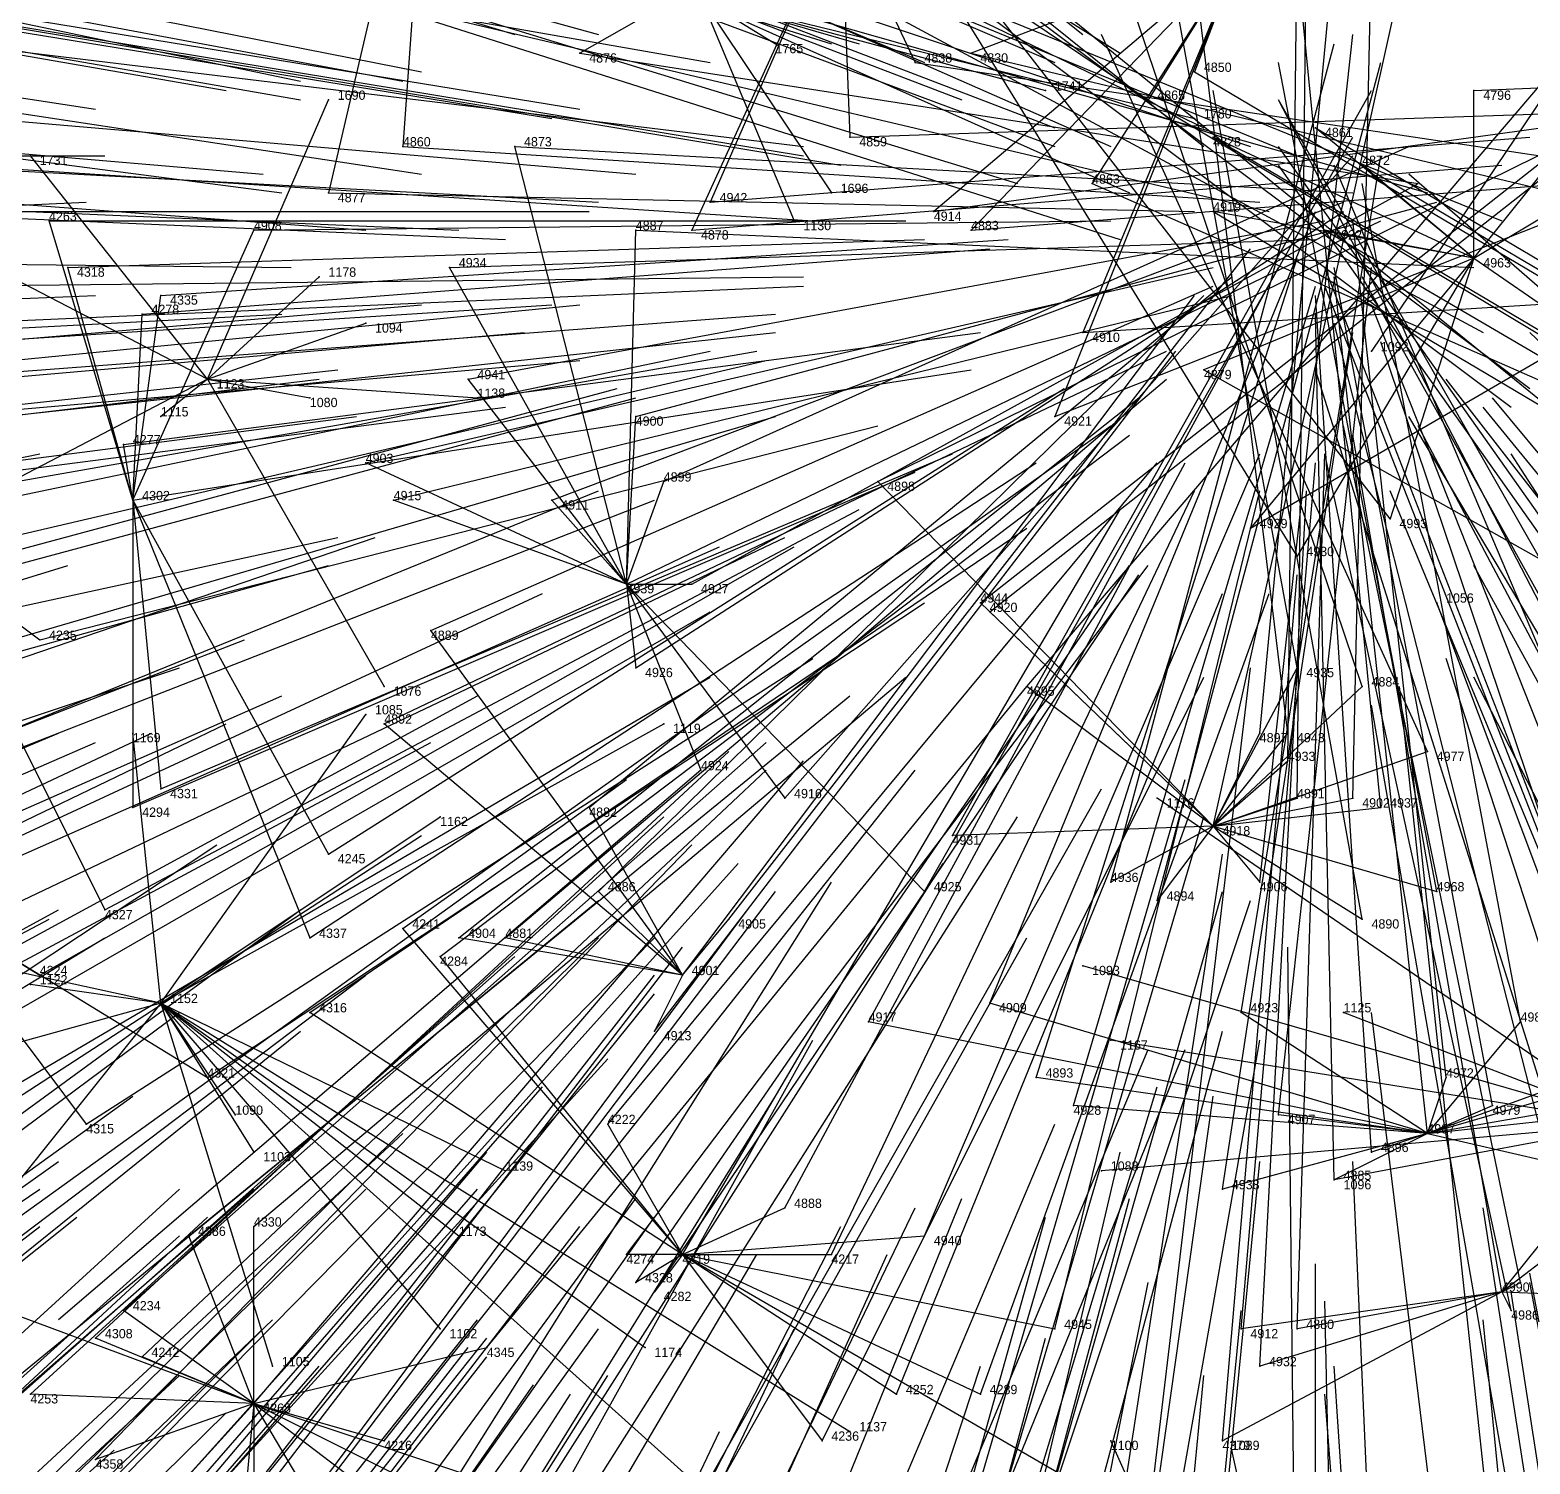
# Model space of a CAD drawing. Extents: x -0.5 to 0.59, y -0.5 to 0.58.
# Drawn here: x -0.14 to 0.021, y -0.1315 to 0.0225 of the extents above; entities that cross this region are included whole.
import ezdxf

# ---------------------------------------------------------------- set-up
doc = ezdxf.new("R2010")
doc.units = 0
for name, color, linetype in [('Facilities', 3, 'CONTINUOUS'), ('Facilities_lines', 3, 'CONTINUOUS'), ('Normals', 1, 'CONTINUOUS'), ('Source_points', 5, 'CONTINUOUS'), ('Text', 3, 'CONTINUOUS')]:
    doc.layers.add(name, color=color, linetype=linetype)

msp = doc.modelspace()

# ---------------------------------------------------------------- linework, layer by layer
at = {"layer": 'Facilities', "color": 3}
for p in [(0.015, -0.002, -0.038), (-0.121, -0.015, -1.25), (-0.129, -0.028, -0.33), (-0.076, -0.037, -0.213), (-0.013, -0.063, -0.161), (-0.07, -0.079, -0.263), (-0.126, -0.082, -1.25), (0.01, -0.096, -0.24), (-0.07, -0.109, -0.324), (0.018, -0.113, -0.285), (-0.116, -0.125, -0.426)]:
    msp.add_point(p, dxfattribs=at)
at = {"layer": 'Facilities_lines', "color": 3}
for p, q in [((-0.097, 0.052, -0.276), (-0.108, 0.005, -0.27)), ((-0.097, 0.052, -0.276), (-0.1, 0.01, -0.252)), ((-0.053, 0.036, -0.161), (-0.081, 0.02, -0.207)), ((-0.053, 0.036, -0.161), (-0.069, 0.001, -0.172)), ((-0.053, 0.036, -0.161), (-0.067, 0.004, -0.168)), ((-0.053, 0.036, -0.161), (-0.045, 0.019, -0.122)), ((-0.053, 0.036, -0.161), (-0.052, 0.011, -0.132)), ((0.037, 0.037, -1.25), (0.004, -0.012, -1.25)), ((-0.01, 0.031, -0.082), (-0.043, 0.003, -0.109)), ((-0.01, 0.031, -0.082), (-0.039, 0.02, -0.11)), ((-0.01, 0.031, -0.082), (-0.039, 0.001, -0.098)), ((-0.01, 0.031, -0.082), (-0.03, -0.019, -0.089)), ((-0.01, 0.031, -0.082), (-0.027, -0.01, -0.072)), ((-0.01, 0.031, -0.082), (-0.026, 0.006, -0.067)), ((-0.01, 0.031, -0.082), (-0.02, 0.015, -0.063)), ((-0.01, 0.031, -0.082), (-0.015, 0.018, -0.059)), ((-0.068, 0.026, -1.25), (-0.058, 0.002, -1.25)), ((-0.068, 0.026, -1.25), (-0.054, 0.005, -1.25)), ((-0.068, 0.026, -1.25), (-0.031, 0.016, -1.25)), ((-0.068, 0.026, -1.25), (-0.06, 0.021, -1.25)), ((-0.068, 0.026, -1.25), (-0.015, 0.013, -1.25)), ((-0.121, -0.015, -1.25), (-0.108, 0.015, -1.25)), ((0.015, -0.002, -0.038), (0.015, 0.016, -0.056)), ((0.015, -0.002, -0.038), (-0.002, 0.012, -0.03)), ((-0.076, -0.037, -0.213), (-0.088, 0.01, -0.221)), ((0.015, -0.002, -0.038), (-0.013, 0.011, -0.043)), ((-0.121, -0.015, -1.25), (-0.14, 0.009, -1.25)), ((0.015, -0.002, -0.038), (0.003, 0.008, -0.022)), ((0.015, -0.002, -0.038), (0.023, 0.008, -0.061)), ((0.015, -0.002, -0.038), (0.025, 0.004, -0.064)), ((-0.129, -0.028, -0.33), (-0.138, 0.002, -0.345)), ((0.015, -0.002, -0.038), (-0.013, 0.003, -0.034)), ((-0.129, -0.028, -0.33), (-0.116, 0.001, -0.29)), ((-0.076, -0.037, -0.213), (-0.075, 0.001, -0.188)), ((0.015, -0.002, -0.038), (-0.001, 0.001, -0.002)), ((-0.121, -0.015, -1.25), (-0.148, -0.001, -1.25)), ((-0.129, -0.028, -0.33), (-0.136, -0.003, -0.34)), ((-0.076, -0.037, -0.213), (-0.095, -0.003, -0.236)), ((0.015, -0.002, -0.038), (-0.014, -0.014, -0.05)), ((0.015, -0.002, -0.038), (-0.009, -0.031, -0.08)), ((0.015, -0.002, -0.038), (-0.004, -0.034, -0.085)), ((0.015, -0.002, -0.038), (0.006, -0.03, -0.077)), ((-0.121, -0.015, -1.25), (-0.109, -0.004, -1.25)), ((-0.129, -0.028, -0.33), (-0.126, -0.006, -0.315)), ((-0.129, -0.028, -0.33), (-0.128, -0.008, -0.32)), ((-0.121, -0.015, -1.25), (-0.104, -0.009, -1.25)), ((-0.121, -0.015, -1.25), (-0.144, -0.027, -1.25)), ((-0.121, -0.015, -1.25), (-0.126, -0.019, -1.25)), ((-0.121, -0.015, -1.25), (-0.102, -0.048, -1.25)), ((-0.121, -0.015, -1.25), (-0.11, -0.017, -1.25)), ((-0.121, -0.015, -1.25), (-0.092, -0.017, -1.25)), ((-0.076, -0.037, -0.213), (-0.093, -0.015, -0.235)), ((-0.076, -0.037, -0.213), (-0.075, -0.019, -0.195)), ((-0.129, -0.028, -0.33), (-0.13, -0.022, -0.329)), ((-0.076, -0.037, -0.213), (-0.104, -0.024, -0.267)), ((-0.076, -0.037, -0.213), (-0.072, -0.026, -0.192)), ((-0.013, -0.063, -0.161), (-0.049, -0.026, -0.139)), ((-0.129, -0.028, -0.33), (-0.129, -0.061, -0.357)), ((-0.129, -0.028, -0.33), (-0.108, -0.066, -0.316)), ((-0.129, -0.028, -0.33), (-0.126, -0.059, -0.347)), ((-0.129, -0.028, -0.33), (-0.11, -0.075, -0.332)), ((-0.076, -0.037, -0.213), (-0.101, -0.028, -0.263)), ((-0.076, -0.037, -0.213), (-0.084, -0.028, -0.22)), ((-0.151, -0.034, -0.387), (-0.139, -0.043, -0.362)), ((-0.151, -0.034, -0.387), (-0.132, -0.072, -0.376)), ((-0.076, -0.037, -0.213), (-0.059, -0.06, -0.21)), ((-0.076, -0.037, -0.213), (-0.068, -0.057, -0.222)), ((-0.076, -0.037, -0.213), (-0.044, -0.07, -0.206)), ((-0.076, -0.037, -0.213), (-0.069, -0.037, -0.196)), ((-0.076, -0.037, -0.213), (-0.075, -0.046, -0.22)), ((-0.013, -0.063, -0.161), (-0.038, -0.039, -0.136)), ((-0.013, -0.063, -0.161), (-0.037, -0.04, -0.136)), ((0.032, -0.095, -1.25), (0.011, -0.039, -1.25)), ((-0.07, -0.079, -0.263), (-0.097, -0.042, -0.265)), ((-0.013, -0.063, -0.161), (-0.004, -0.046, -0.116)), ((-0.013, -0.063, -0.161), (-0.033, -0.048, -0.147)), ((-0.013, -0.063, -0.161), (0.003, -0.048, -0.119)), ((-0.126, -0.082, -1.25), (-0.104, -0.051, -1.25)), ((-0.126, -0.082, -1.25), (-0.129, -0.053, -1.25)), ((-0.126, -0.082, -1.25), (-0.072, -0.052, -1.25)), ((-0.07, -0.079, -0.263), (-0.102, -0.052, -0.286)), ((-0.013, -0.063, -0.161), (-0.008, -0.053, -0.135)), ((-0.013, -0.063, -0.161), (-0.005, -0.053, -0.133)), ((-0.013, -0.063, -0.161), (0.01, -0.055, -0.141)), ((-0.013, -0.063, -0.161), (-0.005, -0.056, -0.14)), ((-0.07, -0.079, -0.263), (-0.08, -0.061, -0.252)), ((0.032, -0.095, -1.25), (-0.019, -0.06, -1.25)), ((-0.013, -0.063, -0.161), (-0.004, -0.06, -0.15)), ((-0.013, -0.063, -0.161), (0.002, -0.06, -0.151)), ((-0.013, -0.063, -0.161), (0.005, -0.061, -0.152)), ((-0.126, -0.082, -1.25), (-0.096, -0.062, -1.25)), ((-0.013, -0.063, -0.161), (-0.041, -0.064, -0.191)), ((-0.013, -0.063, -0.161), (-0.024, -0.069, -0.182)), ((-0.013, -0.063, -0.161), (-0.019, -0.071, -0.183)), ((-0.013, -0.063, -0.161), (0.003, -0.073, -0.183)), ((-0.013, -0.063, -0.161), (-0.008, -0.069, -0.175)), ((-0.013, -0.063, -0.161), (0.011, -0.07, -0.176)), ((-0.07, -0.079, -0.263), (-0.079, -0.07, -0.263)), ((-0.152, -0.071, -0.42), (-0.139, -0.079, -0.4)), ((-0.152, -0.071, -0.42), (-0.134, -0.095, -0.411)), ((-0.152, -0.071, -0.42), (-0.121, -0.09, -0.377)), ((-0.07, -0.109, -0.324), (-0.1, -0.074, -0.311)), ((-0.07, -0.079, -0.263), (-0.065, -0.073, -0.244)), ((-0.07, -0.079, -0.263), (-0.094, -0.075, -0.299)), ((-0.07, -0.079, -0.263), (-0.089, -0.075, -0.291)), ((-0.126, -0.082, -1.25), (-0.149, -0.077, -1.25)), ((-0.07, -0.109, -0.324), (-0.096, -0.077, -0.308)), ((0.032, -0.095, -1.25), (-0.027, -0.078, -1.25)), ((-0.126, -0.082, -1.25), (-0.14, -0.08, -1.25)), ((-0.07, -0.079, -0.263), (-0.073, -0.085, -0.28)), ((-0.126, -0.082, -1.25), (-0.146, -0.107, -1.25)), ((-0.126, -0.082, -1.25), (-0.144, -0.087, -1.25)), ((-0.126, -0.082, -1.25), (-0.118, -0.094, -1.25)), ((-0.126, -0.082, -1.25), (-0.096, -0.117, -1.25)), ((-0.126, -0.082, -1.25), (-0.116, -0.098, -1.25)), ((-0.126, -0.082, -1.25), (-0.114, -0.121, -1.25)), ((-0.126, -0.082, -1.25), (-0.052, -0.128, -1.25)), ((-0.126, -0.082, -1.25), (-0.089, -0.1, -1.25)), ((-0.126, -0.082, -1.25), (-0.094, -0.107, -1.25)), ((-0.126, -0.082, -1.25), (-0.074, -0.119, -1.25)), ((-0.126, -0.082, -1.25), (-0.067, -0.135, -1.25)), ((0.01, -0.096, -0.24), (-0.037, -0.082, -0.225)), ((-0.07, -0.109, -0.324), (-0.11, -0.083, -0.343)), ((0.01, -0.096, -0.24), (-0.01, -0.083, -0.209)), ((0.032, -0.095, -1.25), (0.001, -0.083, -1.25)), ((0.01, -0.096, -0.24), (-0.05, -0.084, -0.244)), ((0.01, -0.096, -0.24), (0.02, -0.084, -0.215)), ((0.01, -0.096, -0.24), (0.048, -0.085, -0.244)), ((0.032, -0.095, -1.25), (-0.024, -0.086, -1.25)), ((0.01, -0.096, -0.24), (0.032, -0.088, -0.234)), ((0.01, -0.096, -0.24), (-0.032, -0.09, -0.238)), ((0.01, -0.096, -0.24), (0.012, -0.09, -0.226)), ((0.01, -0.096, -0.24), (-0.028, -0.093, -0.244)), ((0.01, -0.096, -0.24), (0.033, -0.092, -0.244)), ((0.01, -0.096, -0.24), (0.017, -0.093, -0.237)), ((0.01, -0.096, -0.24), (0.038, -0.093, -0.253)), ((-0.07, -0.109, -0.324), (-0.078, -0.095, -0.307)), ((0.032, -0.095, -1.25), (-0.025, -0.1, -1.25)), ((0.01, -0.096, -0.24), (-0.006, -0.094, -0.236)), ((0.032, -0.095, -1.25), (0, -0.101, -1.25)), ((0.01, -0.096, -0.24), (-0.012, -0.102, -0.257)), ((0.01, -0.096, -0.24), (0, -0.101, -0.252)), ((0.01, -0.096, -0.24), (0.004, -0.098, -0.245)), ((0.01, -0.096, -0.24), (0.023, -0.099, -0.255)), ((0.018, -0.113, -0.285), (0.035, -0.1, -0.264)), ((0.018, -0.113, -0.285), (0.026, -0.103, -0.266)), ((-0.07, -0.109, -0.324), (-0.059, -0.104, -0.299)), ((-0.116, -0.125, -0.426), (-0.116, -0.106, -0.394)), ((-0.116, -0.125, -0.426), (-0.123, -0.107, -0.407)), ((-0.07, -0.109, -0.324), (-0.044, -0.107, -0.29)), ((-0.07, -0.109, -0.324), (-0.076, -0.109, -0.333)), ((-0.07, -0.109, -0.324), (-0.075, -0.112, -0.336)), ((-0.07, -0.109, -0.324), (-0.073, -0.113, -0.337)), ((-0.07, -0.109, -0.324), (-0.054, -0.109, -0.305)), ((-0.07, -0.109, -0.324), (-0.055, -0.129, -0.349)), ((-0.07, -0.109, -0.324), (-0.047, -0.124, -0.33)), ((-0.07, -0.109, -0.324), (-0.038, -0.124, -0.324)), ((-0.07, -0.109, -0.324), (-0.02, -0.138, -0.35)), ((-0.07, -0.109, -0.324), (-0.03, -0.117, -0.301)), ((-0.116, -0.125, -0.426), (-0.151, -0.112, -0.47)), ((0.018, -0.113, -0.285), (0.02, -0.112, -0.284)), ((0.018, -0.113, -0.285), (-0.012, -0.129, -0.324)), ((0.018, -0.113, -0.285), (-0.01, -0.117, -0.294)), ((0.018, -0.113, -0.285), (-0.008, -0.121, -0.302)), ((0.018, -0.113, -0.285), (-0.004, -0.117, -0.291)), ((0.018, -0.113, -0.285), (0.042, -0.114, -0.303)), ((0.018, -0.113, -0.285), (0.019, -0.115, -0.292)), ((-0.116, -0.125, -0.426), (-0.13, -0.115, -0.433)), ((-0.116, -0.125, -0.426), (-0.133, -0.118, -0.443)), ((-0.116, -0.125, -0.426), (-0.091, -0.119, -0.376)), ((-0.116, -0.125, -0.426), (-0.128, -0.12, -0.438)), ((-0.116, -0.125, -0.426), (-0.14, -0.124, -0.469)), ((-0.116, -0.125, -0.426), (-0.133, -0.131, -0.468)), ((-0.116, -0.125, -0.426), (-0.126, -0.136, -0.462)), ((-0.116, -0.125, -0.426), (-0.118, -0.146, -0.469)), ((-0.116, -0.125, -0.426), (-0.091, -0.144, -0.426)), ((-0.116, -0.125, -0.426), (-0.102, -0.129, -0.412)), ((-0.116, -0.125, -0.426), (-0.071, -0.14, -0.392)), ((-0.116, -0.125, -0.426), (-0.116, -0.144, -0.463)), ((-0.116, -0.125, -0.426), (-0.103, -0.147, -0.448)), ((-0.116, -0.125, -0.426), (-0.084, -0.141, -0.409)), ((0.001, -0.185, -1.25), (-0.024, -0.129, -1.25)), ((0.001, -0.185, -1.25), (-0.011, -0.13, -1.25))]:
    msp.add_line(p, q, dxfattribs=at)
at = {"layer": 'Normals', "color": 1}
for p, q in [((-0.099, 0.08, -0.318), (-0.027, 0.022, -0.357)), ((-0.101, 0.069, -0.306), (-0.023, 0.02, -0.345)), ((-0.097, 0.067, -0.294), (-0.02, 0.015, -0.332)), ((-0.085, 0.067, -0.271), (-0.014, 0.01, -0.312)), ((-0.129, 0.055, -0.351), (-0.044, 0.019, -0.389)), ((-0.116, 0.056, -0.321), (-0.03, 0.019, -0.357)), ((-0.097, 0.052, -0.276), (-0.014, 0.012, -0.315)), ((-0.176, 0.049, -0.456), (-0.088, 0.022, -0.496)), ((-0.143, 0.049, -0.377), (-0.054, 0.021, -0.415)), ((-0.169, 0.047, -0.438), (-0.079, 0.022, -0.474)), ((-0.14, 0.047, -0.369), (-0.051, 0.021, -0.406)), ((-0.126, 0.048, -0.337), (-0.04, 0.015, -0.375)), ((-0.108, 0.047, -0.295), (-0.024, 0.01, -0.335)), ((-0.116, 0.045, -0.312), (-0.03, 0.012, -0.349)), ((-0.089, 0.044, -0.247), (-0.004, 0.009, -0.288)), ((-0.116, 0.042, -0.309), (-0.03, 0.01, -0.348)), ((-0.107, 0.043, -0.287), (-0.022, 0.005, -0.325)), ((0.006, -0.03, -0.077), (-0.05, 0.042, -0.118)), ((-0.096, 0.039, -0.259), (-0.009, 0.01, -0.3)), ((-0.004, -0.034, -0.085), (-0.049, 0.039, -0.136)), ((-0.051, 0.038, -0.16), (0.021, -0.016, -0.204)), ((-0.202, 0.036, -0.512), (-0.111, 0.017, -0.55)), ((-0.189, 0.036, -0.48), (-0.098, 0.018, -0.517)), ((-0.068, 0.037, -0.193), (0.018, 0.002, -0.231)), ((-0.053, 0.036, -0.161), (0.019, -0.018, -0.204)), ((-0.191, 0.034, -0.486), (-0.1, 0.017, -0.523)), ((-0.158, 0.035, -0.405), (-0.067, 0.019, -0.443)), ((-0.122, 0.033, -0.316), (-0.034, 0.006, -0.354)), ((-0.211, 0.032, -0.532), (-0.119, 0.016, -0.569)), ((-0.203, 0.031, -0.512), (-0.111, 0.015, -0.55)), ((-0.062, 0.032, -0.174), (0.016, -0.01, -0.22)), ((-0.004, -0.046, -0.116), (-0.018, 0.031, -0.178)), ((-0.008, -0.053, -0.135), (0, 0.031, -0.188)), ((-0.005, -0.056, -0.14), (-0.004, 0.031, -0.189)), ((-0.004, -0.06, -0.15), (-0.003, 0.031, -0.192)), ((0.002, -0.06, -0.151), (0.004, 0.031, -0.192)), ((-0.173, 0.029, -0.438), (-0.081, 0.014, -0.475)), ((-0.078, 0.03, -0.209), (0.01, 0.005, -0.25)), ((0.003, -0.048, -0.119), (-0.023, 0.029, -0.178)), ((-0.005, -0.053, -0.133), (-0.015, 0.029, -0.19)), ((0.005, -0.061, -0.152), (-0.004, 0.03, -0.193)), ((-0.225, 0.028, -0.566), (-0.133, 0.014, -0.603)), ((-0.176, 0.028, -0.445), (-0.084, 0.013, -0.483)), ((-0.111, 0.028, -0.285), (-0.023, 0, -0.325)), ((0.034, -0.027, -0.108), (-0.031, 0.026, -0.163)), ((-0.013, -0.063, -0.161), (0.007, 0.027, -0.199)), ((-0.148, 0.024, -0.375), (-0.057, 0.009, -0.414)), ((-0.143, 0.023, -0.363), (-0.053, 0.008, -0.402)), ((-0.096, 0.024, -0.248), (-0.007, 0.003, -0.289)), ((-0.19, 0.021, -0.478), (-0.098, 0.007, -0.514)), ((-0.148, 0.021, -0.374), (-0.057, 0.01, -0.414)), ((-0.06, 0.021, -1.25), (-0.06, 0.021, -1.15)), ((0.01, -0.055, -0.141), (-0.025, 0.022, -0.193)), ((-0.024, -0.069, -0.182), (0, 0.021, -0.218)), ((-0.008, -0.069, -0.175), (0.002, 0.022, -0.214)), ((-0.081, 0.02, -0.207), (0.009, 0.006, -0.249)), ((-0.039, 0.02, -0.11), (0.045, 0, -0.16)), ((-0.033, -0.048, -0.147), (0.025, 0.02, -0.191)), ((0.015, 0.016, -0.056), (0.11, 0.02, -0.022)), ((-0.045, 0.019, -0.122), (0.042, 0.006, -0.171)), ((-0.019, -0.071, -0.183), (0.005, 0.019, -0.219)), ((-0.015, 0.018, -0.059), (0.071, -0.033, -0.072)), ((0.011, -0.07, -0.176), (-0.006, 0.019, -0.219)), ((-0.205, 0.017, -0.515), (-0.113, 0.005, -0.552)), ((-0.208, 0.015, -0.522), (-0.115, 0.007, -0.558)), ((-0.168, 0.015, -0.421), (-0.075, 0.007, -0.458)), ((-0.108, 0.015, -1.25), (-0.108, 0.015, -1.15)), ((-0.043, 0.003, -0.109), (0.044, 0.015, -0.156)), ((-0.041, -0.064, -0.191), (0.004, 0.016, -0.23)), ((-0.038, -0.039, -0.136), (0.032, 0.016, -0.18)), ((-0.037, -0.04, -0.136), (0.033, 0.015, -0.181)), ((-0.031, 0.016, -1.25), (-0.031, 0.016, -1.15)), ((-0.03, -0.019, -0.089), (0.056, 0.015, -0.127)), ((-0.02, 0.015, -0.063), (0.065, -0.036, -0.076)), ((0.003, -0.073, -0.183), (-0.013, 0.016, -0.224)), ((-0.009, -0.031, -0.08), (0.07, 0.015, -0.121)), ((0.039, -0.064, -0.188), (-0.006, 0.015, -0.229)), ((0.036, -0.066, -0.188), (-0.006, 0.015, -0.23)), ((-0.052, 0.011, -0.132), (0.037, 0.014, -0.179)), ((-0.049, -0.026, -0.139), (0.032, 0.014, -0.181)), ((-0.015, 0.013, -1.25), (-0.015, 0.013, -1.15)), ((-0.002, 0.012, -0.03), (0.084, -0.039, -0.032)), ((-0.1, 0.01, -0.252), (-0.008, 0.004, -0.289)), ((-0.088, 0.01, -0.221), (0.002, 0.005, -0.264)), ((-0.072, -0.026, -0.192), (0.008, 0.01, -0.24)), ((-0.067, 0.004, -0.168), (0.021, 0.011, -0.214)), ((-0.044, -0.07, -0.206), (0.002, 0.011, -0.243)), ((-0.013, 0.011, -0.043), (0.073, -0.04, -0.045)), ((0.047, -0.065, -0.199), (-0.006, 0.01, -0.24)), ((-0.224, 0.009, -0.561), (-0.132, 0.009, -0.599)), ((-0.172, 0.009, -0.43), (-0.079, 0.004, -0.467)), ((-0.14, 0.009, -1.25), (-0.14, 0.009, -1.15)), ((-0.059, -0.06, -0.21), (0.002, 0.009, -0.248)), ((-0.01, -0.083, -0.209), (0.005, 0.009, -0.245)), ((-0.197, 0.008, -0.493), (-0.104, 0.001, -0.53)), ((-0.148, 0.008, -0.37), (-0.056, 0.002, -0.41)), ((-0.069, 0.001, -0.172), (0.018, 0.008, -0.221)), ((-0.039, 0.001, -0.098), (0.05, 0.008, -0.143)), ((0.047, -0.067, -0.205), (-0.006, 0.008, -0.246)), ((0.036, -0.077, -0.212), (0, 0.008, -0.252)), ((0.003, 0.008, -0.022), (0.089, -0.043, -0.024)), ((0.077, -0.053, -0.235), (0.008, 0.007, -0.275)), ((-0.186, 0.005, -0.464), (-0.094, 0.001, -0.503)), ((-0.108, 0.005, -0.27), (-0.015, 0.003, -0.307)), ((-0.069, -0.037, -0.196), (0.009, 0.006, -0.241)), ((-0.054, 0.005, -1.25), (-0.054, 0.005, -1.15)), ((-0.026, 0.006, -0.067), (0.065, -0.034, -0.074)), ((0.02, -0.084, -0.215), (0.003, 0.006, -0.255)), ((-0.227, 0, -0.566), (-0.134, 0.004, -0.604)), ((-0.181, 0.004, -0.453), (-0.089, 0, -0.491)), ((-0.084, -0.028, -0.22), (0.001, 0.004, -0.263)), ((-0.075, -0.019, -0.195), (0.011, 0.004, -0.24)), ((-0.172, 0.003, -0.431), (-0.08, 0.003, -0.468)), ((-0.138, 0.002, -0.345), (-0.046, 0.002, -0.385)), ((-0.116, 0.001, -0.29), (-0.024, 0.002, -0.33)), ((-0.093, -0.015, -0.235), (-0.001, 0.002, -0.272)), ((-0.076, -0.037, -0.213), (0.005, 0.002, -0.256)), ((-0.075, -0.046, -0.22), (0.001, 0.003, -0.262)), ((-0.058, 0.002, -1.25), (-0.058, 0.002, -1.15)), ((-0.037, -0.082, -0.225), (-0.002, 0.003, -0.265)), ((-0.013, 0.003, -0.034), (0.073, -0.048, -0.036)), ((0.012, -0.09, -0.226), (0.002, 0.002, -0.265)), ((-0.136, -0.003, -0.34), (-0.044, 0, -0.38)), ((-0.126, -0.006, -0.315), (-0.035, 0, -0.355)), ((-0.095, -0.003, -0.236), (-0.002, 0, -0.274)), ((-0.075, 0.001, -0.188), (0.015, -0.003, -0.232)), ((-0.001, 0.001, -0.002), (0.086, -0.05, -0.004)), ((-0.128, -0.008, -0.32), (-0.037, -0.001, -0.361)), ((-0.065, -0.073, -0.244), (-0.009, -0.001, -0.286)), ((-0.206, -0.002, -0.514), (-0.112, -0.003, -0.548)), ((-0.104, -0.024, -0.267), (-0.013, -0.003, -0.303)), ((-0.05, -0.084, -0.244), (-0.006, -0.003, -0.284)), ((-0.032, -0.09, -0.238), (-0.004, -0.002, -0.278)), ((-0.006, -0.094, -0.236), (0.004, -0.003, -0.276)), ((0.032, -0.088, -0.234), (-0.001, -0.003, -0.274)), ((0.017, -0.093, -0.237), (0, -0.003, -0.276)), ((0.015, -0.002, -0.038), (0.096, -0.058, -0.018)), ((-0.149, -0.005, -0.373), (-0.057, -0.004, -0.412)), ((-0.109, -0.004, -1.25), (-0.109, -0.004, -1.15)), ((-0.08, -0.061, -0.252), (-0.011, -0.004, -0.295)), ((-0.027, -0.01, -0.072), (0.07, -0.004, -0.095)), ((0.01, -0.096, -0.24), (0, -0.004, -0.279)), ((0.048, -0.085, -0.244), (0.003, -0.004, -0.282)), ((-0.226, -0.01, -0.566), (-0.133, -0.006, -0.603)), ((-0.148, -0.009, -0.372), (-0.057, -0.005, -0.411)), ((-0.101, -0.028, -0.263), (-0.011, -0.006, -0.299)), ((-0.097, -0.042, -0.265), (-0.013, -0.005, -0.304)), ((-0.079, -0.07, -0.263), (-0.014, -0.006, -0.304)), ((-0.07, -0.079, -0.263), (-0.015, -0.006, -0.304)), ((-0.028, -0.093, -0.244), (-0.002, -0.005, -0.282)), ((0.004, -0.098, -0.245), (-0.002, -0.006, -0.283)), ((0.033, -0.092, -0.244), (-0.001, -0.005, -0.281)), ((-0.206, -0.013, -0.516), (-0.113, -0.008, -0.552)), ((-0.191, -0.015, -0.478), (-0.098, -0.007, -0.515)), ((-0.177, -0.013, -0.443), (-0.084, -0.007, -0.481)), ((-0.173, -0.016, -0.435), (-0.081, -0.007, -0.472)), ((-0.152, -0.015, -0.381), (-0.06, -0.008, -0.419)), ((0, -0.101, -0.252), (-0.002, -0.008, -0.289)), ((0.038, -0.093, -0.253), (0.004, -0.007, -0.29)), ((-0.104, -0.009, -1.25), (-0.104, -0.009, -1.15)), ((0.023, -0.099, -0.255), (0, -0.009, -0.292)), ((-0.179, -0.018, -0.45), (-0.087, -0.01, -0.488)), ((-0.152, -0.02, -0.384), (-0.06, -0.01, -0.422)), ((-0.13, -0.022, -0.329), (-0.038, -0.01, -0.368)), ((-0.012, -0.102, -0.257), (0.002, -0.01, -0.294)), ((0.035, -0.1, -0.264), (0.005, -0.011, -0.3)), ((0.087, -0.073, -0.284), (0.021, -0.01, -0.326)), ((-0.158, -0.031, -0.402), (-0.067, -0.012, -0.439)), ((-0.153, -0.028, -0.389), (-0.062, -0.012, -0.427)), ((-0.102, -0.052, -0.286), (-0.018, -0.012, -0.324)), ((-0.073, -0.085, -0.28), (-0.017, -0.012, -0.32)), ((0.004, -0.012, -1.25), (0.004, -0.012, -1.15)), ((-0.199, -0.024, -0.501), (-0.107, -0.014, -0.538)), ((-0.173, -0.021, -0.437), (-0.081, -0.013, -0.474)), ((-0.151, -0.034, -0.387), (-0.061, -0.013, -0.425)), ((-0.129, -0.028, -0.33), (-0.039, -0.014, -0.371)), ((-0.014, -0.014, -0.05), (0.073, -0.063, -0.044)), ((0.026, -0.103, -0.266), (-0.002, -0.014, -0.302)), ((-0.201, -0.026, -0.507), (-0.109, -0.015, -0.544)), ((-0.166, -0.04, -0.428), (-0.077, -0.016, -0.465)), ((-0.121, -0.015, -1.25), (-0.121, -0.015, -1.15)), ((-0.108, -0.066, -0.316), (-0.029, -0.016, -0.353)), ((-0.089, -0.075, -0.291), (-0.018, -0.015, -0.328)), ((0.068, -0.087, -0.277), (0.012, -0.015, -0.318)), ((-0.164, -0.041, -0.423), (-0.075, -0.017, -0.46)), ((-0.11, -0.017, -1.25), (-0.11, -0.017, -1.15)), ((-0.094, -0.075, -0.299), (-0.021, -0.017, -0.337)), ((-0.092, -0.017, -1.25), (-0.092, -0.017, -1.15)), ((0.075, -0.087, -0.287), (0.017, -0.017, -0.33)), ((-0.197, -0.031, -0.499), (-0.105, -0.019, -0.535)), ((-0.182, -0.03, -0.46), (-0.089, -0.018, -0.497)), ((-0.149, -0.045, -0.39), (-0.06, -0.019, -0.427)), ((-0.126, -0.019, -1.25), (-0.126, -0.019, -1.15)), ((0.055, -0.098, -0.28), (0.008, -0.019, -0.32)), ((0.073, -0.088, -0.287), (0.016, -0.018, -0.33)), ((-0.139, -0.043, -0.362), (-0.049, -0.02, -0.401)), ((-0.1, -0.074, -0.311), (-0.024, -0.02, -0.347)), ((0.02, -0.112, -0.284), (0.001, -0.02, -0.318)), ((0.053, -0.103, -0.289), (0.009, -0.02, -0.325)), ((-0.096, -0.077, -0.308), (-0.022, -0.021, -0.346)), ((0.018, -0.113, -0.285), (0.002, -0.021, -0.321)), ((-0.23, -0.042, -0.584), (-0.139, -0.023, -0.621)), ((-0.126, -0.059, -0.347), (-0.041, -0.023, -0.387)), ((-0.11, -0.075, -0.332), (-0.032, -0.024, -0.37)), ((-0.078, -0.095, -0.307), (-0.019, -0.024, -0.344)), ((-0.059, -0.104, -0.299), (-0.016, -0.024, -0.34)), ((-0.044, -0.107, -0.29), (-0.008, -0.023, -0.33)), ((-0.01, -0.117, -0.294), (-0.002, -0.024, -0.33)), ((-0.004, -0.117, -0.291), (-0.001, -0.023, -0.327)), ((0.019, -0.115, -0.292), (-0.001, -0.023, -0.324)), ((0.069, -0.101, -0.306), (0.019, -0.023, -0.343)), ((-0.129, -0.061, -0.357), (-0.045, -0.025, -0.398)), ((-0.165, -0.062, -0.441), (-0.079, -0.027, -0.478)), ((-0.054, -0.109, -0.305), (-0.015, -0.027, -0.346)), ((-0.03, -0.117, -0.301), (-0.008, -0.027, -0.34)), ((-0.008, -0.121, -0.302), (-0.003, -0.027, -0.337)), ((0.042, -0.114, -0.303), (0.006, -0.027, -0.337)), ((-0.16, -0.062, -0.43), (-0.073, -0.028, -0.465)), ((-0.132, -0.072, -0.376), (-0.051, -0.029, -0.416)), ((-0.07, -0.109, -0.324), (-0.023, -0.029, -0.362)), ((-0.199, -0.052, -0.513), (-0.107, -0.032, -0.549)), ((-0.191, -0.062, -0.502), (-0.103, -0.032, -0.539)), ((-0.143, -0.072, -0.401), (-0.059, -0.032, -0.437)), ((-0.11, -0.083, -0.343), (-0.033, -0.031, -0.382)), ((-0.152, -0.071, -0.42), (-0.066, -0.033, -0.455)), ((-0.139, -0.079, -0.4), (-0.058, -0.033, -0.436)), ((-0.224, -0.062, -0.582), (-0.136, -0.035, -0.62)), ((-0.198, -0.06, -0.517), (-0.108, -0.035, -0.554)), ((-0.076, -0.109, -0.333), (-0.02, -0.035, -0.369)), ((-0.075, -0.112, -0.336), (-0.022, -0.035, -0.372)), ((0.06, -0.117, -0.328), (0.015, -0.035, -0.365)), ((-0.073, -0.113, -0.337), (-0.021, -0.036, -0.373)), ((-0.012, -0.129, -0.324), (-0.004, -0.036, -0.361)), ((-0.169, -0.077, -0.465), (-0.085, -0.038, -0.501)), ((-0.047, -0.124, -0.33), (-0.012, -0.038, -0.369)), ((-0.038, -0.124, -0.324), (-0.007, -0.038, -0.364)), ((-0.147, -0.086, -0.426), (-0.067, -0.04, -0.463)), ((-0.121, -0.09, -0.377), (-0.044, -0.039, -0.414)), ((0.011, -0.039, -1.25), (0.011, -0.039, -1.15)), ((-0.202, -0.076, -0.539), (-0.117, -0.043, -0.58)), ((-0.134, -0.095, -0.411), (-0.056, -0.045, -0.449)), ((0.041, -0.134, -0.349), (0.012, -0.045, -0.387)), ((-0.211, -0.075, -0.561), (-0.124, -0.046, -0.6)), ((-0.02, -0.138, -0.35), (-0.009, -0.046, -0.387)), ((-0.147, -0.094, -0.437), (-0.067, -0.047, -0.474)), ((-0.116, -0.106, -0.394), (-0.046, -0.047, -0.432)), ((-0.102, -0.048, -1.25), (-0.102, -0.048, -1.15)), ((-0.091, -0.119, -0.376), (-0.033, -0.048, -0.414)), ((-0.055, -0.129, -0.349), (-0.014, -0.047, -0.39)), ((0.017, -0.141, -0.354), (0.007, -0.048, -0.39)), ((0.057, -0.129, -0.352), (0.015, -0.047, -0.391)), ((-0.197, -0.086, -0.538), (-0.113, -0.049, -0.578)), ((-0.173, -0.093, -0.492), (-0.092, -0.049, -0.53)), ((-0.123, -0.107, -0.407), (-0.052, -0.049, -0.448)), ((-0.104, -0.051, -1.25), (-0.104, -0.051, -1.15)), ((0.02, -0.142, -0.358), (0.004, -0.05, -0.394)), ((-0.222, -0.089, -0.599), (-0.137, -0.053, -0.636)), ((-0.21, -0.092, -0.574), (-0.127, -0.053, -0.612)), ((-0.202, -0.092, -0.555), (-0.119, -0.052, -0.594)), ((-0.129, -0.053, -1.25), (-0.129, -0.053, -1.15)), ((-0.072, -0.052, -1.25), (-0.072, -0.052, -1.15)), ((-0.218, -0.091, -0.591), (-0.133, -0.054, -0.628)), ((-0.179, -0.098, -0.51), (-0.097, -0.054, -0.547)), ((-0.13, -0.115, -0.433), (-0.061, -0.054, -0.473)), ((-0.133, -0.118, -0.443), (-0.065, -0.055, -0.482)), ((-0.116, -0.125, -0.426), (-0.057, -0.056, -0.468)), ((-0.068, -0.057, -0.222), (-0.137, -0.116, -0.18)), ((-0.128, -0.12, -0.438), (-0.061, -0.057, -0.478)), ((-0.102, -0.129, -0.412), (-0.045, -0.057, -0.45)), ((-0.151, -0.112, -0.47), (-0.076, -0.058, -0.508)), ((-0.071, -0.14, -0.392), (-0.025, -0.059, -0.43)), ((-0.042, -0.147, -0.383), (-0.016, -0.058, -0.421)), ((-0.019, -0.06, -1.25), (-0.019, -0.06, -1.15)), ((-0.14, -0.124, -0.469), (-0.072, -0.062, -0.507)), ((-0.096, -0.062, -1.25), (-0.096, -0.062, -1.15)), ((-0.084, -0.141, -0.409), (-0.034, -0.062, -0.446)), ((-0.04, -0.15, -0.389), (-0.014, -0.062, -0.427)), ((-0.175, -0.114, -0.522), (-0.098, -0.064, -0.56)), ((-0.197, -0.116, -0.572), (-0.12, -0.065, -0.61)), ((-0.133, -0.131, -0.468), (-0.069, -0.065, -0.506)), ((-0.026, -0.157, -0.397), (-0.012, -0.066, -0.436)), ((-0.126, -0.136, -0.462), (-0.064, -0.067, -0.501)), ((-0.091, -0.144, -0.426), (-0.042, -0.067, -0.467)), ((-0.103, -0.147, -0.448), (-0.054, -0.069, -0.487)), ((-0.116, -0.144, -0.463), (-0.06, -0.07, -0.5)), ((-0.037, -0.158, -0.406), (-0.012, -0.07, -0.445)), ((-0.218, -0.116, -0.618), (-0.137, -0.072, -0.655)), ((-0.185, -0.126, -0.56), (-0.111, -0.072, -0.599)), ((-0.151, -0.13, -0.498), (-0.079, -0.071, -0.534)), ((-0.118, -0.146, -0.469), (-0.063, -0.072, -0.508)), ((-0.038, -0.158, -0.407), (-0.009, -0.071, -0.446)), ((-0.22, -0.116, -0.622), (-0.138, -0.073, -0.658)), ((-0.211, -0.123, -0.612), (-0.132, -0.075, -0.649)), ((-0.146, -0.141, -0.507), (-0.079, -0.075, -0.543)), ((-0.138, -0.141, -0.494), (-0.073, -0.075, -0.53)), ((-0.078, -0.155, -0.434), (-0.033, -0.075, -0.473)), ((-0.158, -0.139, -0.526), (-0.088, -0.077, -0.562)), ((-0.126, -0.149, -0.488), (-0.07, -0.076, -0.526)), ((-0.004, -0.167, -0.417), (-0.005, -0.076, -0.458)), ((-0.027, -0.078, -1.25), (-0.027, -0.078, -1.15)), ((-0.178, -0.135, -0.558), (-0.104, -0.079, -0.596)), ((-0.14, -0.08, -1.25), (-0.14, -0.08, -1.15)), ((-0.13, -0.152, -0.499), (-0.073, -0.079, -0.537)), ((-0.131, -0.153, -0.505), (-0.073, -0.081, -0.543)), ((-0.126, -0.082, -1.25), (-0.126, -0.082, -1.15)), ((-0.198, -0.138, -0.603), (-0.124, -0.083, -0.642)), ((0.001, -0.083, -1.25), (0.001, -0.083, -1.15)), ((0.015, -0.173, -0.435), (0.004, -0.083, -0.475)), ((-0.183, -0.143, -0.581), (-0.111, -0.085, -0.62)), ((-0.036, -0.175, -0.447), (-0.012, -0.085, -0.482)), ((-0.101, -0.167, -0.487), (-0.056, -0.086, -0.526)), ((-0.024, -0.086, -1.25), (-0.024, -0.086, -1.15)), ((-0.024, -0.177, -0.446), (-0.008, -0.086, -0.484)), ((-0.14, -0.156, -0.524), (-0.078, -0.088, -0.562)), ((-0.056, -0.173, -0.455), (-0.02, -0.087, -0.492)), ((-0.051, -0.173, -0.451), (-0.016, -0.087, -0.488)), ((-0.146, -0.161, -0.543), (-0.085, -0.091, -0.581)), ((-0.046, -0.18, -0.466), (-0.019, -0.091, -0.501)), ((-0.204, -0.146, -0.628), (-0.129, -0.092, -0.666)), ((-0.109, -0.171, -0.507), (-0.06, -0.092, -0.545)), ((-0.026, -0.184, -0.465), (-0.013, -0.092, -0.502)), ((-0.118, -0.094, -1.25), (-0.118, -0.094, -1.15)), ((-0.066, -0.18, -0.48), (-0.03, -0.095, -0.518)), ((-0.168, -0.159, -0.579), (-0.1, -0.096, -0.617)), ((-0.151, -0.169, -0.566), (-0.091, -0.098, -0.603)), ((-0.116, -0.098, -1.25), (-0.116, -0.098, -1.15)), ((-0.044, -0.188, -0.483), (-0.023, -0.098, -0.52)), ((-0.213, -0.153, -0.656), (-0.137, -0.099, -0.693)), ((-0.017, -0.191, -0.479), (-0.008, -0.099, -0.517)), ((0.006, -0.191, -0.479), (0.002, -0.099, -0.517)), ((-0.089, -0.1, -1.25), (-0.089, -0.1, -1.15)), ((-0.025, -0.1, -1.25), (-0.025, -0.1, -1.15)), ((0, -0.101, -1.25), (0, -0.101, -1.15)), ((-0.216, -0.154, -0.664), (-0.139, -0.102, -0.701)), ((-0.193, -0.165, -0.633), (-0.124, -0.102, -0.671)), ((-0.186, -0.163, -0.618), (-0.116, -0.102, -0.656)), ((-0.171, -0.168, -0.598), (-0.104, -0.102, -0.635)), ((-0.153, -0.172, -0.575), (-0.092, -0.102, -0.612)), ((-0.13, -0.178, -0.551), (-0.075, -0.103, -0.589)), ((-0.075, -0.189, -0.507), (-0.04, -0.103, -0.545)), ((-0.046, -0.193, -0.496), (-0.022, -0.103, -0.534)), ((-0.085, -0.187, -0.514), (-0.045, -0.104, -0.552)), ((0.03, -0.194, -0.49), (0.016, -0.104, -0.531)), ((-0.213, -0.163, -0.67), (-0.139, -0.106, -0.707)), ((-0.208, -0.163, -0.66), (-0.135, -0.105, -0.697)), ((-0.189, -0.168, -0.632), (-0.121, -0.105, -0.669)), ((-0.138, -0.18, -0.567), (-0.081, -0.106, -0.604)), ((-0.126, -0.18, -0.55), (-0.073, -0.105, -0.588)), ((-0.095, -0.188, -0.527), (-0.053, -0.106, -0.565)), ((-0.056, -0.194, -0.504), (-0.031, -0.105, -0.542)), ((-0.193, -0.169, -0.641), (-0.124, -0.107, -0.679)), ((-0.094, -0.107, -1.25), (-0.094, -0.107, -1.15)), ((-0.109, -0.189, -0.544), (-0.062, -0.109, -0.583)), ((-0.086, -0.193, -0.529), (-0.048, -0.109, -0.568)), ((-0.002, -0.203, -0.507), (-0.002, -0.11, -0.544)), ((0.038, -0.201, -0.51), (0.021, -0.111, -0.551)), ((-0.038, -0.203, -0.518), (-0.02, -0.112, -0.555)), ((0.038, -0.202, -0.513), (0.021, -0.112, -0.553)), ((0.001, -0.206, -0.515), (-0.001, -0.114, -0.554)), ((0.033, -0.204, -0.516), (0.019, -0.113, -0.556)), ((-0.019, -0.207, -0.521), (-0.01, -0.115, -0.558)), ((-0.181, -0.18, -0.638), (-0.114, -0.116, -0.676)), ((-0.18, -0.182, -0.641), (-0.115, -0.117, -0.679)), ((-0.15, -0.189, -0.602), (-0.092, -0.116, -0.639)), ((-0.133, -0.192, -0.585), (-0.079, -0.117, -0.623)), ((-0.098, -0.201, -0.559), (-0.058, -0.117, -0.596)), ((-0.098, -0.201, -0.558), (-0.058, -0.117, -0.596)), ((-0.096, -0.117, -1.25), (-0.096, -0.117, -1.15)), ((0.025, -0.208, -0.523), (0.016, -0.116, -0.561)), ((-0.15, -0.192, -0.609), (-0.093, -0.119, -0.645)), ((-0.149, -0.191, -0.606), (-0.091, -0.118, -0.643)), ((-0.074, -0.119, -1.25), (-0.074, -0.119, -1.15)), ((-0.055, -0.207, -0.537), (-0.031, -0.118, -0.573)), ((-0.148, -0.193, -0.609), (-0.091, -0.12, -0.646)), ((-0.192, -0.185, -0.666), (-0.124, -0.122, -0.704)), ((-0.17, -0.191, -0.638), (-0.109, -0.121, -0.676)), ((-0.128, -0.201, -0.595), (-0.078, -0.122, -0.632)), ((-0.114, -0.121, -1.25), (-0.114, -0.121, -1.15)), ((-0.067, -0.209, -0.549), (-0.038, -0.121, -0.586)), ((-0.023, -0.214, -0.539), (-0.014, -0.122, -0.577)), ((0.006, -0.213, -0.533), (0, -0.121, -0.572)), ((-0.139, -0.199, -0.607), (-0.086, -0.123, -0.644)), ((-0.133, -0.203, -0.605), (-0.082, -0.124, -0.642)), ((0.006, -0.217, -0.542), (-0.001, -0.124, -0.58)), ((-0.185, -0.191, -0.665), (-0.119, -0.126, -0.703)), ((-0.106, -0.212, -0.592), (-0.066, -0.128, -0.63)), ((-0.052, -0.128, -1.25), (-0.052, -0.128, -1.15)), ((-0.2, -0.191, -0.691), (-0.131, -0.13, -0.73)), ((-0.024, -0.129, -1.25), (-0.024, -0.129, -1.15)), ((-0.011, -0.13, -1.25), (-0.011, -0.13, -1.15))]:
    msp.add_line(p, q, dxfattribs=at)
at = {"layer": 'Source_points', "color": 5}
for p in [(-0.06, 0.021, -1.25), (-0.081, 0.02, -0.207), (-0.039, 0.02, -0.11), (-0.045, 0.019, -0.122), (-0.015, 0.018, -0.059), (-0.108, 0.015, -1.25), (-0.031, 0.016, -1.25), (-0.02, 0.015, -0.063), (0.015, 0.016, -0.056), (-0.015, 0.013, -1.25), (-0.002, 0.012, -0.03), (-0.1, 0.01, -0.252), (-0.088, 0.01, -0.221), (-0.052, 0.011, -0.132), (-0.013, 0.011, -0.043), (-0.14, 0.009, -1.25), (0.003, 0.008, -0.022), (-0.108, 0.005, -0.27), (-0.054, 0.005, -1.25), (-0.026, 0.006, -0.067), (-0.067, 0.004, -0.168), (-0.138, 0.002, -0.345), (-0.058, 0.002, -1.25), (-0.043, 0.003, -0.109), (-0.013, 0.003, -0.034), (-0.116, 0.001, -0.29), (-0.075, 0.001, -0.188), (-0.069, 0.001, -0.172), (-0.039, 0.001, -0.098), (-0.001, 0.001, -0.002), (-0.136, -0.003, -0.34), (-0.095, -0.003, -0.236), (-0.109, -0.004, -1.25), (-0.126, -0.006, -0.315), (-0.128, -0.008, -0.32), (-0.104, -0.009, -1.25), (-0.027, -0.01, -0.072), (0.004, -0.012, -1.25), (-0.014, -0.014, -0.05), (-0.093, -0.015, -0.235), (-0.11, -0.017, -1.25), (-0.092, -0.017, -1.25), (-0.126, -0.019, -1.25), (-0.075, -0.019, -0.195), (-0.03, -0.019, -0.089), (-0.13, -0.022, -0.329), (-0.104, -0.024, -0.267), (-0.072, -0.026, -0.192), (-0.049, -0.026, -0.139), (-0.101, -0.028, -0.263), (-0.084, -0.028, -0.22), (0.006, -0.03, -0.077), (-0.009, -0.031, -0.08), (-0.004, -0.034, -0.085), (-0.069, -0.037, -0.196), (-0.038, -0.039, -0.136), (-0.037, -0.04, -0.136), (0.011, -0.039, -1.25), (-0.139, -0.043, -0.362), (-0.097, -0.042, -0.265), (-0.075, -0.046, -0.22), (-0.004, -0.046, -0.116), (-0.102, -0.048, -1.25), (-0.033, -0.048, -0.147), (0.003, -0.048, -0.119), (-0.104, -0.051, -1.25), (-0.129, -0.053, -1.25), (-0.102, -0.052, -0.286), (-0.072, -0.052, -1.25), (-0.008, -0.053, -0.135), (-0.005, -0.053, -0.133), (-0.005, -0.056, -0.14), (0.01, -0.055, -0.141), (-0.068, -0.057, -0.222), (-0.126, -0.059, -0.347), (-0.129, -0.061, -0.357), (-0.08, -0.061, -0.252), (-0.059, -0.06, -0.21), (-0.019, -0.06, -1.25), (-0.004, -0.06, -0.15), (0.002, -0.06, -0.151), (0.005, -0.061, -0.152), (-0.096, -0.062, -1.25), (-0.041, -0.064, -0.191), (-0.108, -0.066, -0.316), (-0.024, -0.069, -0.182), (-0.008, -0.069, -0.175), (-0.079, -0.07, -0.263), (-0.044, -0.07, -0.206), (0.011, -0.07, -0.176), (-0.132, -0.072, -0.376), (-0.019, -0.071, -0.183), (-0.1, -0.074, -0.311), (-0.065, -0.073, -0.244), (0.003, -0.073, -0.183), (-0.11, -0.075, -0.332), (-0.094, -0.075, -0.299), (-0.089, -0.075, -0.291), (-0.096, -0.077, -0.308), (-0.027, -0.078, -1.25), (-0.14, -0.08, -1.25), (-0.139, -0.079, -0.4), (-0.037, -0.082, -0.225), (-0.11, -0.083, -0.343), (-0.01, -0.083, -0.209), (0.001, -0.083, -1.25), (-0.073, -0.085, -0.28), (-0.05, -0.084, -0.244), (0.02, -0.084, -0.215), (-0.024, -0.086, -1.25), (-0.121, -0.09, -0.377), (-0.032, -0.09, -0.238), (0.012, -0.09, -0.226), (-0.028, -0.093, -0.244), (0.017, -0.093, -0.237), (-0.134, -0.095, -0.411), (-0.118, -0.094, -1.25), (-0.078, -0.095, -0.307), (-0.006, -0.094, -0.236), (-0.116, -0.098, -1.25), (0.004, -0.098, -0.245), (-0.089, -0.1, -1.25), (-0.025, -0.1, -1.25), (0, -0.101, -1.25), (0, -0.101, -0.252), (-0.012, -0.102, -0.257), (-0.059, -0.104, -0.299), (-0.116, -0.106, -0.394), (-0.123, -0.107, -0.407), (-0.094, -0.107, -1.25), (-0.044, -0.107, -0.29), (-0.076, -0.109, -0.333), (-0.054, -0.109, -0.305), (-0.075, -0.112, -0.336), (0.02, -0.112, -0.284), (-0.073, -0.113, -0.337), (-0.13, -0.115, -0.433), (0.019, -0.115, -0.292), (-0.096, -0.117, -1.25), (-0.03, -0.117, -0.301), (-0.01, -0.117, -0.294), (-0.004, -0.117, -0.291), (-0.133, -0.118, -0.443), (-0.091, -0.119, -0.376), (-0.074, -0.119, -1.25), (-0.128, -0.12, -0.438), (-0.114, -0.121, -1.25), (-0.008, -0.121, -0.302), (-0.14, -0.124, -0.469), (-0.047, -0.124, -0.33), (-0.038, -0.124, -0.324), (-0.052, -0.128, -1.25), (-0.102, -0.129, -0.412), (-0.055, -0.129, -0.349), (-0.024, -0.129, -1.25), (-0.012, -0.129, -0.324), (-0.011, -0.13, -1.25), (-0.133, -0.131, -0.468)]:
    msp.add_point(p, dxfattribs=at)

# ---------------------------------------------------------------- texts
at = {"layer": 'Text', "color": 3}
for s, p in [('1765', (-0.06, 0.02, -1.25)), ('4876', (-0.08, 0.019, -0.207)), ('4838', (-0.044, 0.019, -0.122)), ('4830', (-0.038, 0.019, -0.11)), ('4850', (-0.014, 0.018, -0.059)), ('1741', (-0.03, 0.016, -1.25)), ('1690', (-0.107, 0.015, -1.25)), ('4865', (-0.019, 0.015, -0.063)), ('4796', (0.016, 0.015, -0.056)), ('1780', (-0.014, 0.013, -1.25)), ('4861', (-0.001, 0.011, -0.03)), ('4860', (-0.1, 0.01, -0.252)), ('4873', (-0.087, 0.01, -0.221)), ('4859', (-0.051, 0.01, -0.132)), ('4828', (-0.013, 0.01, -0.043)), ('1731', (-0.139, 0.008, -1.25)), ('4872', (0.003, 0.008, -0.022)), ('4863', (-0.026, 0.006, -0.067)), ('4877', (-0.107, 0.004, -0.27)), ('4942', (-0.066, 0.004, -0.168)), ('1696', (-0.053, 0.005, -1.25)), ('4919', (-0.013, 0.003, -0.034)), ('4263', (-0.138, 0.002, -0.345)), ('4908', (-0.116, 0.001, -0.29)), ('4887', (-0.075, 0.001, -0.188)), ('1130', (-0.057, 0.001, -1.25)), ('4914', (-0.043, 0.002, -0.109)), ('4883', (-0.039, 0.001, -0.098)), ('4878', (-0.068, 0, -0.172)), ('4922', (0, 0, -0.002)), ('4318', (-0.135, -0.004, -0.34)), ('1178', (-0.108, -0.004, -1.25)), ('4934', (-0.094, -0.003, -0.236)), ('4963', (0.016, -0.003, -0.038)), ('4335', (-0.125, -0.007, -0.315)), ('4278', (-0.127, -0.008, -0.32)), ('1094', (-0.103, -0.01, -1.25)), ('4910', (-0.026, -0.011, -0.072)), ('1092', (0.005, -0.012, -1.25)), ('4941', (-0.092, -0.015, -0.235)), ('4879', (-0.014, -0.015, -0.05)), ('1123', (-0.12, -0.016, -1.25)), ('1138', (-0.092, -0.017, -1.25)), ('1080', (-0.11, -0.018, -1.25)), ('1115', (-0.126, -0.019, -1.25)), ('4900', (-0.075, -0.02, -0.195)), ('4921', (-0.029, -0.02, -0.089)), ('4277', (-0.129, -0.022, -0.329)), ('4903', (-0.104, -0.024, -0.267)), ('4899', (-0.072, -0.026, -0.192)), ('4302', (-0.128, -0.028, -0.33)), ('4915', (-0.101, -0.028, -0.263)), ('4898', (-0.048, -0.027, -0.139)), ('4911', (-0.083, -0.029, -0.22)), ('4929', (-0.008, -0.031, -0.08)), ('4993', (0.007, -0.031, -0.077)), ('4930', (-0.003, -0.034, -0.085)), ('4939', (-0.076, -0.038, -0.213)), ('4927', (-0.068, -0.038, -0.196)), ('4944', (-0.038, -0.039, -0.136)), ('1056', (0.012, -0.039, -1.25)), ('4920', (-0.037, -0.04, -0.136)), ('4235', (-0.138, -0.043, -0.362)), ('4889', (-0.097, -0.043, -0.265)), ('4926', (-0.074, -0.047, -0.22)), ('4935', (-0.003, -0.047, -0.116)), ('1076', (-0.101, -0.049, -1.25)), ('4895', (-0.033, -0.049, -0.147)), ('4884', (0.004, -0.048, -0.119)), ('1085', (-0.103, -0.051, -1.25)), ('4892', (-0.102, -0.052, -0.286)), ('1169', (-0.129, -0.054, -1.25)), ('1119', (-0.071, -0.053, -1.25)), ('4897', (-0.008, -0.054, -0.135)), ('4943', (-0.004, -0.054, -0.133)), ('4924', (-0.068, -0.057, -0.222)), ('4933', (-0.005, -0.056, -0.14)), ('4977', (0.011, -0.056, -0.141)), ('4331', (-0.125, -0.06, -0.347)), ('4916', (-0.058, -0.06, -0.21)), ('4891', (-0.004, -0.06, -0.15)), ('4294', (-0.128, -0.062, -0.357)), ('4882', (-0.08, -0.062, -0.252)), ('1176', (-0.018, -0.061, -1.25)), ('4902', (0.003, -0.061, -0.151)), ('4937', (0.006, -0.061, -0.152)), ('1162', (-0.096, -0.063, -1.25)), ('4931', (-0.041, -0.065, -0.191)), ('4918', (-0.012, -0.064, -0.161)), ('4245', (-0.107, -0.067, -0.316)), ('4886', (-0.078, -0.07, -0.263)), ('4925', (-0.043, -0.07, -0.206)), ('4936', (-0.024, -0.069, -0.182)), ('4906', (-0.008, -0.07, -0.175)), ('4968', (0.011, -0.07, -0.176)), ('4894', (-0.018, -0.071, -0.183)), ('4327', (-0.132, -0.073, -0.376)), ('4337', (-0.109, -0.075, -0.332)), ('4241', (-0.099, -0.074, -0.311)), ('4904', (-0.093, -0.075, -0.299)), ('4881', (-0.089, -0.075, -0.291)), ('4905', (-0.064, -0.074, -0.244)), ('4890', (0.004, -0.074, -0.183)), ('4284', (-0.096, -0.078, -0.308)), ('4224', (-0.139, -0.079, -0.4)), ('4901', (-0.069, -0.079, -0.263)), ('1093', (-0.026, -0.079, -1.25)), ('1122', (-0.139, -0.08, -1.25)), ('1152', (-0.125, -0.082, -1.25)), ('4316', (-0.109, -0.083, -0.343)), ('4909', (-0.036, -0.083, -0.225)), ('4923', (-0.009, -0.083, -0.209)), ('1125', (0.001, -0.083, -1.25)), ('4917', (-0.05, -0.084, -0.244)), ('4989', (0.02, -0.084, -0.215)), ('4913', (-0.072, -0.086, -0.28)), ('1167', (-0.023, -0.087, -1.25)), ('4321', (-0.121, -0.09, -0.377)), ('4893', (-0.031, -0.09, -0.238)), ('4972', (0.012, -0.09, -0.226)), ('1090', (-0.118, -0.094, -1.25)), ('4928', (-0.028, -0.094, -0.244)), ('4979', (0.017, -0.094, -0.237)), ('4315', (-0.134, -0.096, -0.411)), ('4222', (-0.078, -0.095, -0.307)), ('4907', (-0.005, -0.095, -0.236)), ('4987', (0.01, -0.096, -0.24)), ('1103', (-0.115, -0.099, -1.25)), ('4896', (0.005, -0.098, -0.245)), ('1139', (-0.089, -0.1, -1.25)), ('1088', (-0.024, -0.1, -1.25)), ('4938', (-0.011, -0.102, -0.257)), ('4885', (0.001, -0.101, -0.252)), ('1096', (0.001, -0.102, -1.25)), ('4888', (-0.058, -0.104, -0.299)), ('4386', (-0.122, -0.107, -0.407)), ('4330', (-0.116, -0.106, -0.394)), ('1173', (-0.094, -0.107, -1.25)), ('4940', (-0.043, -0.108, -0.29)), ('4274', (-0.076, -0.11, -0.333)), ('4319', (-0.07, -0.11, -0.324)), ('4217', (-0.054, -0.11, -0.305)), ('4328', (-0.074, -0.112, -0.336)), ('4990', (0.018, -0.113, -0.285)), ('4234', (-0.129, -0.115, -0.433)), ('4282', (-0.072, -0.114, -0.337)), ('4986', (0.019, -0.116, -0.292)), ('4308', (-0.132, -0.118, -0.443)), ('1102', (-0.095, -0.118, -1.25)), ('4945', (-0.029, -0.117, -0.301)), ('4912', (-0.009, -0.118, -0.294)), ('4880', (-0.003, -0.117, -0.291)), ('4242', (-0.127, -0.12, -0.438)), ('4345', (-0.091, -0.12, -0.376)), ('1174', (-0.073, -0.12, -1.25)), ('1105', (-0.113, -0.121, -1.25)), ('4932', (-0.007, -0.121, -0.302)), ('4253', (-0.14, -0.125, -0.469)), ('4252', (-0.046, -0.124, -0.33)), ('4289', (-0.037, -0.124, -0.324)), ('4268', (-0.115, -0.126, -0.426)), ('1137', (-0.051, -0.128, -1.25)), ('4236', (-0.054, -0.129, -0.349)), ('4216', (-0.102, -0.13, -0.412)), ('1100', (-0.024, -0.13, -1.25)), ('4379', (-0.012, -0.13, -0.324)), ('1089', (-0.011, -0.13, -1.25)), ('4358', (-0.133, -0.132, -0.468))]:
    msp.add_text(s, height=0.001, dxfattribs=at).set_placement(p)

doc.saveas('drawing.dxf')
